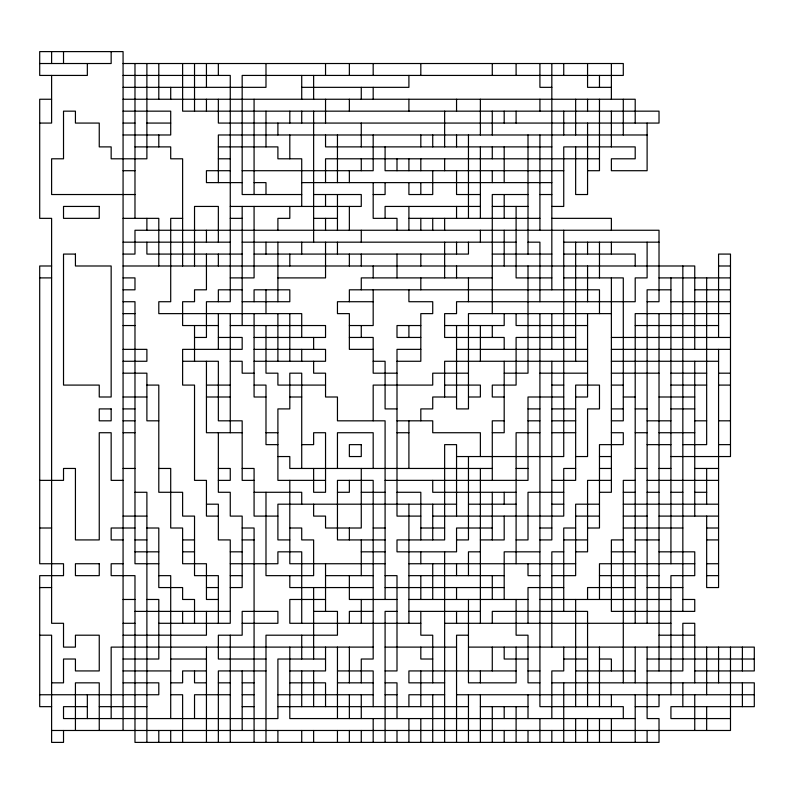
<?xml version="1.0" encoding="UTF-8"?>
<svg xmlns="http://www.w3.org/2000/svg" width="794" height="794" viewBox="0 0 794 794"><rect width="100%" height="100%" fill="white"/><g stroke="black" fill="none" stroke-linecap="round" stroke-linejoin="round"><path stroke-width="1.19" d="M39.7 63.52L111.16 63.52L111.16 51.61M123.07 63.52L623.29 63.52L623.29 75.43L242.17 75.43L242.17 194.53L301.72 194.53M123.07 75.43L230.26 75.43L230.26 301.72L206.44 301.72L206.44 337.45L194.53 337.45M123.07 87.34L265.99 87.34L265.99 63.52M301.72 87.34L408.91 87.34L408.91 75.43M551.83 87.34L539.92 87.34L539.92 63.52M611.38 87.34L587.56 87.34L587.56 63.52M51.61 99.25L39.7 99.25L39.7 218.35L51.61 218.35L51.61 623.29L63.52 623.29L63.52 647.11L75.43 647.11L75.43 635.2L99.25 635.2L99.25 670.93L75.43 670.93L75.43 659.02L63.52 659.02L63.52 682.84L51.61 682.84M123.07 99.25L635.2 99.25L635.2 123.07M123.07 111.16L170.71 111.16L170.71 134.98L123.07 134.98M39.7 123.07L51.61 123.07L51.61 75.43M123.07 123.07L134.98 123.07M146.89 123.07L170.71 123.07M647.11 134.98L218.35 134.98L218.35 182.62M134.98 146.89L170.71 146.89L170.71 158.8L182.62 158.8L182.62 265.99M218.35 146.89L277.9 146.89L277.9 158.8L301.72 158.8L301.72 206.44M551.83 146.89L325.54 146.89L325.54 134.98M218.35 158.8L230.26 158.8M599.47 158.8L325.54 158.8L325.54 182.62M123.07 170.71L134.98 170.71M230.26 170.71L206.44 170.71L206.44 182.62L242.17 182.62M242.17 170.71L373.18 170.71L373.18 134.98M563.74 170.71L385.09 170.71L385.09 146.89M587.56 170.71L599.47 170.71L599.47 99.25M254.08 182.62L265.99 182.62L265.99 194.53M301.72 182.62L551.83 182.62M134.98 194.53L51.61 194.53L51.61 158.8L63.52 158.8L63.52 111.16L75.43 111.16L75.43 123.07L99.25 123.07L99.25 146.89L111.16 146.89L111.16 158.8L146.89 158.8L146.89 63.52M313.63 194.53L361.27 194.53L361.27 206.44L230.26 206.44M373.18 194.53L385.09 194.53L385.09 182.62M480.37 194.53L456.55 194.53L456.55 170.71M528.01 194.53L492.28 194.53L492.28 313.63M539.92 194.53L551.83 194.53M480.37 206.44L385.09 206.44L385.09 218.35M492.28 206.44L528.01 206.44M551.83 206.44L563.74 206.44L563.74 146.89L635.2 146.89L635.2 158.8L611.38 158.8L611.38 170.71L647.11 170.71L647.11 123.07M123.07 218.35L158.8 218.35L158.8 265.99M182.62 218.35L170.71 218.35L170.71 301.72L158.8 301.72L158.8 313.63L301.72 313.63L301.72 337.45M230.26 218.35L242.17 218.35M313.63 218.35L337.45 218.35M408.91 218.35L539.92 218.35M551.83 218.35L611.38 218.35L611.38 230.26M123.07 242.17L230.26 242.17M242.17 242.17L516.1 242.17M528.01 242.17L539.92 242.17L539.92 301.72M563.74 242.17L659.02 242.17M123.07 254.08L134.98 254.08L134.98 230.26L659.02 230.26L659.02 301.72L647.11 301.72M242.17 254.08L146.89 254.08L146.89 242.17M254.08 254.08L468.46 254.08L468.46 242.17M492.28 254.08L551.83 254.08M563.74 254.08L635.2 254.08L635.2 265.99M51.61 265.99L39.7 265.99L39.7 563.74L63.52 563.74L63.52 575.65L39.7 575.65L39.7 706.66L51.61 706.66M123.07 265.99L694.75 265.99L694.75 349.36M718.57 265.99L730.48 265.99M39.7 277.9L51.61 277.9M123.07 277.9L134.98 277.9L134.98 289.81L123.07 289.81M230.26 277.9L254.08 277.9L254.08 206.44M277.9 277.9L325.54 277.9L325.54 242.17M492.28 277.9L361.27 277.9L361.27 289.81M551.83 277.9L516.1 277.9L516.1 206.44M563.74 277.9L623.29 277.9L623.29 420.82L611.38 420.82M659.02 277.9L730.48 277.9M242.17 289.81L218.35 289.81L218.35 301.72M670.93 289.81L647.11 289.81L647.11 623.29M694.75 289.81L730.48 289.81M123.07 301.72L134.98 301.72L134.98 563.74L158.8 563.74M242.17 301.72L289.81 301.72L289.81 289.81L254.08 289.81L254.08 301.72M373.18 301.72L337.45 301.72L337.45 313.63L349.36 313.63L349.36 349.36L373.18 349.36M670.93 301.72L730.48 301.72M123.07 313.63L134.98 313.63M611.38 313.63L468.46 313.63L468.46 408.91L456.55 408.91L456.55 325.54M730.48 313.63L635.2 313.63L635.2 623.29M123.07 325.54L134.98 325.54M218.35 325.54L182.62 325.54L182.62 301.72L194.53 301.72L194.53 289.81L206.44 289.81L206.44 254.08M230.26 325.54L325.54 325.54L325.54 337.45L254.08 337.45M349.36 325.54L373.18 325.54L373.18 289.81M420.82 325.54L397 325.54L397 337.45L420.82 337.45M444.64 325.54L504.19 325.54L504.19 313.63M587.56 325.54L516.1 325.54L516.1 313.63M635.2 325.54L718.57 325.54M218.35 337.45L242.17 337.45L242.17 349.36L182.62 349.36L182.62 385.09L194.53 385.09L194.53 480.37L206.44 480.37L206.44 516.1L218.35 516.1M349.36 337.45L373.18 337.45L373.18 373.18L397 373.18M575.65 337.45L516.1 337.45L516.1 385.09L492.28 385.09L492.28 397L504.19 397M611.38 337.45L730.48 337.45M123.07 349.36L146.89 349.36L146.89 361.27L123.07 361.27M254.08 349.36L325.54 349.36L325.54 361.27L254.08 361.27M420.82 349.36L397 349.36L397 516.1L420.82 516.1M456.55 349.36L587.56 349.36M611.38 349.36L730.48 349.36M182.62 361.27L218.35 361.27L218.35 420.82L242.17 420.82L242.17 480.37L254.08 480.37M230.26 361.27L242.17 361.27L242.17 373.18L254.08 373.18M373.18 361.27L385.09 361.27L385.09 408.91L397 408.91M397 361.27L420.82 361.27L420.82 313.63L432.73 313.63L432.73 301.72L408.91 301.72L408.91 289.81M587.56 361.27L444.64 361.27L444.64 397M611.38 361.27L718.57 361.27M123.07 373.18L146.89 373.18L146.89 420.82L158.8 420.82M468.46 373.18L432.73 373.18L432.73 385.09L373.18 385.09L373.18 420.82M504.19 373.18L528.01 373.18L528.01 265.99M539.92 373.18L587.56 373.18M611.38 373.18L659.02 373.18M670.93 373.18L706.66 373.18M718.57 373.18L730.48 373.18M146.89 385.09L158.8 385.09L158.8 492.28L182.62 492.28L182.62 516.1L194.53 516.1L194.53 575.65L218.35 575.65L218.35 623.29M206.44 385.09L230.26 385.09M254.08 385.09L265.99 385.09L265.99 444.64L277.9 444.64M325.54 385.09L277.9 385.09L277.9 373.18L265.99 373.18L265.99 325.54M444.64 385.09L480.37 385.09L480.37 397L468.46 397M551.83 385.09L563.74 385.09M611.38 385.09L623.29 385.09M670.93 385.09L706.66 385.09M718.57 385.09L730.48 385.09M123.07 397L146.89 397M206.44 397L230.26 397M265.99 397L254.08 397L254.08 313.63M289.81 397L301.72 397M456.55 397L432.73 397L432.73 408.91L420.82 408.91L420.82 420.82M563.74 397L528.01 397L528.01 480.37L385.09 480.37M575.65 397L587.56 397L587.56 313.63M623.29 397L635.2 397M659.02 397L694.75 397M123.07 408.91L134.98 408.91M528.01 408.91L539.92 408.91M551.83 408.91L575.65 408.91M611.38 408.91L623.29 408.91M635.2 408.91L647.11 408.91M670.93 408.91L694.75 408.91M123.07 420.82L134.98 420.82M397 420.82L432.73 420.82L432.73 432.73L480.37 432.73L480.37 456.55M504.19 420.82L492.28 420.82L492.28 480.37M528.01 420.82L539.92 420.82M551.83 420.82L575.65 420.82M647.11 420.82L670.93 420.82M694.75 420.82L706.66 420.82M718.57 420.82L730.48 420.82M123.07 432.73L134.98 432.73M242.17 432.73L206.44 432.73L206.44 361.27M265.99 432.73L277.9 432.73M397 432.73L408.91 432.73M492.28 432.73L504.19 432.73L504.19 361.27M539.92 432.73L516.1 432.73L516.1 563.74M551.83 432.73L575.65 432.73M611.38 432.73L623.29 432.73L623.29 444.64L599.47 444.64L599.47 528.01L587.56 528.01M635.2 432.73L647.11 432.73M659.02 432.73L694.75 432.73M301.72 444.64L313.63 444.64L313.63 432.73L325.54 432.73L325.54 492.28L313.63 492.28L313.63 468.46M647.11 444.64L670.93 444.64M682.84 444.64L706.66 444.64L706.66 277.9M718.57 444.64L730.48 444.64M277.9 456.55L289.81 456.55L289.81 468.46L492.28 468.46M456.55 456.55L563.74 456.55L563.74 230.26M575.65 456.55L587.56 456.55L587.56 408.91L599.47 408.91L599.47 385.09L575.65 385.09L575.65 480.37L551.83 480.37M599.47 456.55L611.38 456.55M670.93 456.55L730.48 456.55L730.48 254.08L718.57 254.08L718.57 337.45M123.07 468.46L134.98 468.46M158.8 468.46L170.71 468.46L170.71 528.01L182.62 528.01L182.62 563.74L206.44 563.74L206.44 599.47L218.35 599.47M218.35 468.46L230.26 468.46L230.26 480.37L218.35 480.37M242.17 468.46L254.08 468.46L254.08 516.1L277.9 516.1M516.1 468.46L528.01 468.46M575.65 468.46L563.74 468.46L563.74 516.1L432.73 516.1M599.47 468.46L611.38 468.46M635.2 468.46L647.11 468.46M659.02 468.46L670.93 468.46M694.75 468.46L718.57 468.46M39.7 480.37L63.52 480.37L63.52 468.46L75.43 468.46L75.43 539.92L99.25 539.92L99.25 432.73L111.16 432.73L111.16 480.37L123.07 480.37M325.54 480.37L277.9 480.37L277.9 408.91L289.81 408.91L289.81 373.18L301.72 373.18L301.72 468.46M611.38 480.37L587.56 480.37L587.56 551.83L575.65 551.83M635.2 480.37L623.29 480.37L623.29 682.84M647.11 480.37L718.57 480.37M134.98 492.28L146.89 492.28L146.89 742.39M254.08 492.28L301.72 492.28L301.72 504.19M337.45 492.28L349.36 492.28L349.36 480.37M361.27 492.28L385.09 492.28M397 492.28L420.82 492.28L420.82 539.92M516.1 492.28L432.73 492.28L432.73 480.37M563.74 492.28L528.01 492.28L528.01 539.92L516.1 539.92M599.47 492.28L611.38 492.28L611.38 277.9M623.29 492.28L635.2 492.28M647.11 492.28L659.02 492.28M670.93 492.28L682.84 492.28M694.75 492.28L706.66 492.28M206.44 504.19L218.35 504.19L218.35 539.92L230.26 539.92L230.26 623.29L158.8 623.29M456.55 504.19L277.9 504.19L277.9 539.92L289.81 539.92M468.46 504.19L516.1 504.19M551.83 504.19L563.74 504.19M599.47 504.19L575.65 504.19L575.65 575.65L551.83 575.65M623.29 504.19L718.57 504.19M123.07 516.1L146.89 516.1M575.65 516.1L599.47 516.1M623.29 516.1L647.11 516.1M659.02 516.1L718.57 516.1M39.7 528.01L51.61 528.01M134.98 528.01L111.16 528.01L111.16 539.92L123.07 539.92M146.89 528.01L158.8 528.01L158.8 587.56L182.62 587.56L182.62 599.47L194.53 599.47L194.53 623.29M242.17 528.01L254.08 528.01L254.08 742.39M289.81 528.01L301.72 528.01L301.72 539.92L313.63 539.92L313.63 575.65L265.99 575.65L265.99 492.28M373.18 528.01L385.09 528.01M420.82 528.01L444.64 528.01M492.28 528.01L456.55 528.01L456.55 551.83L397 551.83L397 539.92L444.64 539.92L444.64 444.64L456.55 444.64L456.55 516.1M539.92 528.01L551.83 528.01M575.65 528.01L563.74 528.01L563.74 611.38M623.29 528.01L682.84 528.01M706.66 528.01L718.57 528.01M134.98 539.92L146.89 539.92M182.62 539.92L194.53 539.92M242.17 539.92L254.08 539.92M385.09 539.92L337.45 539.92L337.45 480.37L373.18 480.37L373.18 659.02L361.27 659.02L361.27 682.84M456.55 539.92L468.46 539.92L468.46 456.55M480.37 539.92L504.19 539.92L504.19 516.1M539.92 539.92L551.83 539.92L551.83 361.27M563.74 539.92L587.56 539.92M623.29 539.92L611.38 539.92L611.38 611.38L694.75 611.38L694.75 599.47L682.84 599.47M635.2 539.92L659.02 539.92M706.66 539.92L718.57 539.92M134.98 551.83L158.8 551.83M182.62 551.83L194.53 551.83M230.26 551.83L242.17 551.83M361.27 551.83L385.09 551.83M480.37 551.83L468.46 551.83L468.46 575.65M539.92 551.83L504.19 551.83L504.19 599.47M563.74 551.83L551.83 551.83L551.83 647.11M611.38 551.83L635.2 551.83M659.02 551.83L694.75 551.83L694.75 575.65L670.93 575.65L670.93 694.75M123.07 563.74L111.16 563.74L111.16 575.65L134.98 575.65L134.98 742.39L659.02 742.39L659.02 718.57L647.11 718.57L647.11 647.11M230.26 563.74L277.9 563.74L277.9 551.83L301.72 551.83L301.72 623.29M385.09 563.74L289.81 563.74L289.81 480.37M408.91 563.74L575.65 563.74M694.75 563.74L599.47 563.74L599.47 599.47M706.66 563.74L718.57 563.74M158.8 575.65L170.71 575.65L170.71 718.57M230.26 575.65L242.17 575.65M325.54 575.65L373.18 575.65M385.09 575.65L397 575.65L397 670.93L385.09 670.93M408.91 575.65L504.19 575.65M539.92 575.65L528.01 575.65L528.01 563.74M599.47 575.65L659.02 575.65M706.66 575.65L718.57 575.65M39.7 587.56L51.61 587.56M206.44 587.56L218.35 587.56M230.26 587.56L242.17 587.56L242.17 516.1L230.26 516.1L230.26 492.28L218.35 492.28L218.35 432.73M373.18 587.56L289.81 587.56L289.81 575.65M385.09 587.56L504.19 587.56M563.74 587.56L528.01 587.56L528.01 623.29M635.2 587.56L587.56 587.56L587.56 599.47M647.11 587.56L682.84 587.56M123.07 599.47L134.98 599.47M146.89 599.47L158.8 599.47L158.8 659.02L123.07 659.02M325.54 599.47L289.81 599.47L289.81 623.29L420.82 623.29M397 599.47L349.36 599.47L349.36 575.65M408.91 599.47L528.01 599.47M539.92 599.47L670.93 599.47M134.98 611.38L230.26 611.38M313.63 611.38L337.45 611.38L337.45 635.2L265.99 635.2L265.99 742.39M373.18 611.38L349.36 611.38L349.36 623.29M397 611.38L385.09 611.38L385.09 742.39M408.91 611.38L480.37 611.38M123.07 623.29L134.98 623.29M242.17 623.29L277.9 623.29L277.9 611.38L242.17 611.38L242.17 635.2L218.35 635.2L218.35 659.02L265.99 659.02M444.64 623.29L670.93 623.29M39.7 635.2L51.61 635.2L51.61 742.39L63.52 742.39L63.52 730.48M123.07 635.2L206.44 635.2L206.44 611.38M468.46 635.2L456.55 635.2L456.55 742.39M659.02 635.2L694.75 635.2M373.18 647.11L111.16 647.11L111.16 718.57M385.09 647.11L456.55 647.11M468.46 647.11L754.3 647.11L754.3 670.93L694.75 670.93M170.71 659.02L206.44 659.02M325.54 659.02L277.9 659.02L277.9 718.57L63.52 718.57L63.52 706.66L87.34 706.66M432.73 659.02L420.82 659.02L420.82 647.11M528.01 659.02L504.19 659.02L504.19 647.11M563.74 659.02L587.56 659.02M599.47 659.02L611.38 659.02L611.38 670.93M647.11 659.02L754.3 659.02M123.07 670.93L170.71 670.93M206.44 670.93L182.62 670.93L182.62 682.84L170.71 682.84M265.99 670.93L218.35 670.93L218.35 742.39M289.81 670.93L325.54 670.93L325.54 647.11M337.45 670.93L373.18 670.93L373.18 706.66M516.1 670.93L408.91 670.93L408.91 682.84L444.64 682.84M528.01 670.93L539.92 670.93M575.65 670.93L635.2 670.93M647.11 670.93L682.84 670.93L682.84 623.29L694.75 623.29L694.75 682.84M123.07 682.84L158.8 682.84L158.8 694.75L39.7 694.75M206.44 682.84L194.53 682.84L194.53 670.93M218.35 682.84L230.26 682.84M242.17 682.84L254.08 682.84M289.81 682.84L325.54 682.84L325.54 706.66M337.45 682.84L373.18 682.84M385.09 682.84L397 682.84L397 718.57M539.92 682.84L528.01 682.84L528.01 635.2L516.1 635.2L516.1 599.47M551.83 682.84L754.3 682.84L754.3 706.66L670.93 706.66L670.93 718.57L730.48 718.57M170.71 694.75L182.62 694.75L182.62 742.39M230.26 694.75L194.53 694.75L194.53 718.57M242.17 694.75L254.08 694.75M277.9 694.75L373.18 694.75M385.09 694.75L397 694.75M444.64 694.75L408.91 694.75L408.91 706.66M456.55 694.75L754.3 694.75M99.25 706.66L146.89 706.66M242.17 706.66L254.08 706.66M277.9 706.66L468.46 706.66M480.37 706.66L528.01 706.66M635.2 706.66L659.02 706.66L659.02 694.75M635.2 718.57L289.81 718.57L289.81 647.11M51.61 730.48L730.48 730.48L730.48 647.11M742.39 647.11L742.39 670.93M742.39 682.84L742.39 706.66M718.57 349.36L718.57 587.56L706.66 587.56L706.66 516.1M718.57 647.11L718.57 682.84M706.66 468.46L706.66 504.19M706.66 647.11L706.66 694.75M706.66 706.66L706.66 730.48M694.75 361.27L694.75 516.1M694.75 694.75L694.75 730.48M682.84 265.99L682.84 611.38M682.84 682.84L682.84 706.66M670.93 277.9L670.93 563.74M659.02 313.63L659.02 670.93M647.11 242.17L647.11 277.9L635.2 277.9L635.2 301.72L456.55 301.72L456.55 313.63L444.64 313.63L444.64 337.45L504.19 337.45L504.19 349.36M647.11 730.48L647.11 742.39M635.2 647.11L635.2 682.84M635.2 694.75L635.2 742.39M623.29 99.25L623.29 134.98M623.29 718.57L623.29 706.66L539.92 706.66L539.92 313.63M611.38 63.52L611.38 99.25M611.38 111.16L611.38 146.89M611.38 242.17L611.38 254.08M611.38 694.75L611.38 706.66M611.38 718.57L611.38 742.39M599.47 75.43L599.47 87.34M599.47 242.17L599.47 277.9M599.47 313.63L599.47 289.81L349.36 289.81L349.36 301.72M599.47 647.11L599.47 706.66M599.47 718.57L599.47 742.39M587.56 99.25L587.56 111.16M587.56 123.07L587.56 194.53L575.65 194.53L575.65 146.89M587.56 242.17L587.56 254.08M587.56 265.99L587.56 301.72M587.56 706.66L587.56 611.38L492.28 611.38L492.28 623.29M587.56 718.57L587.56 742.39M575.65 99.25L575.65 134.98M575.65 242.17L575.65 361.27M575.65 599.47L575.65 706.66M575.65 718.57L575.65 742.39M563.74 63.52L563.74 75.43M563.74 111.16L563.74 134.98M563.74 647.11L563.74 670.93L551.83 670.93L551.83 718.57M563.74 682.84L563.74 742.39M551.83 63.52L551.83 289.81M551.83 313.63L551.83 349.36M551.83 730.48L551.83 742.39M539.92 99.25L539.92 111.16M539.92 134.98L539.92 230.26M539.92 718.57L539.92 742.39M528.01 134.98L528.01 254.08M528.01 694.75L528.01 718.57M528.01 730.48L528.01 742.39M516.1 63.52L516.1 75.43M516.1 111.16L516.1 123.07M516.1 647.11L516.1 682.84L468.46 682.84L468.46 599.47M516.1 706.66L516.1 742.39M504.19 111.16L504.19 123.07M504.19 146.89L504.19 182.62M504.19 194.53L504.19 218.35M504.19 230.26L504.19 265.99M504.19 492.28L504.19 504.19M504.19 706.66L504.19 718.57M504.19 730.48L504.19 742.39M492.28 63.52L492.28 75.43M492.28 111.16L492.28 134.98M492.28 146.89L492.28 158.8M492.28 170.71L492.28 182.62M492.28 325.54L492.28 337.45M492.28 492.28L492.28 539.92M492.28 575.65L492.28 599.47M492.28 647.11L492.28 670.93M492.28 706.66L492.28 742.39M480.37 99.25L480.37 134.98M480.37 146.89L480.37 218.35M480.37 230.26L480.37 242.17M480.37 325.54L480.37 361.27M480.37 468.46L480.37 623.29M480.37 670.93L480.37 682.84M480.37 694.75L480.37 742.39M468.46 134.98L468.46 218.35M468.46 277.9L468.46 301.72M468.46 694.75L468.46 742.39M456.55 99.25L456.55 111.16M456.55 134.98L456.55 146.89M456.55 206.44L456.55 218.35M456.55 242.17L456.55 254.08M456.55 265.99L456.55 277.9M456.55 563.74L456.55 575.65M456.55 587.56L456.55 599.47M456.55 611.38L456.55 623.29M444.64 111.16L444.64 146.89M444.64 158.8L444.64 170.71M444.64 218.35L444.64 230.26M444.64 242.17L444.64 277.9M444.64 551.83L444.64 742.39M432.73 134.98L432.73 146.89M432.73 170.71L432.73 194.53L408.91 194.53L408.91 182.62M432.73 218.35L432.73 230.26M432.73 504.19L432.73 539.92M432.73 563.74L432.73 599.47M432.73 682.84L432.73 635.2L420.82 635.2L420.82 611.38M432.73 694.75L432.73 742.39M420.82 63.52L420.82 75.43M420.82 134.98L420.82 146.89M420.82 158.8L420.82 170.71M420.82 182.62L420.82 194.53M420.82 218.35L420.82 230.26M420.82 254.08L420.82 265.99M420.82 277.9L420.82 289.81M420.82 551.83L420.82 563.74M420.82 575.65L420.82 599.47M420.82 670.93L420.82 706.66M420.82 718.57L420.82 742.39M408.91 99.25L408.91 111.16M408.91 158.8L408.91 170.71M408.91 206.44L408.91 230.26M408.91 325.54L408.91 337.45M408.91 420.82L408.91 468.46M408.91 504.19L408.91 623.29M408.91 718.57L408.91 742.39M397 158.8L397 170.71M397 230.26L397 218.35L373.18 218.35L373.18 182.62M397 254.08L397 277.9M397 730.48L397 742.39M385.09 599.47L385.09 420.82L337.45 420.82L337.45 397L325.54 397L325.54 373.18L313.63 373.18L313.63 361.27M373.18 63.52L373.18 75.43M373.18 87.34L373.18 99.25M373.18 265.99L373.18 277.9M373.18 468.46L373.18 432.73L337.45 432.73L337.45 468.46M373.18 718.57L373.18 742.39M361.27 87.34L361.27 99.25M361.27 123.07L361.27 146.89M361.27 158.8L361.27 170.71M361.27 230.26L361.27 242.17M361.27 254.08L361.27 265.99M361.27 325.54L361.27 337.45M361.27 468.46L361.27 528.01L325.54 528.01L325.54 516.1L313.63 516.1L313.63 504.19M361.27 539.92L361.27 575.65M361.27 599.47L361.27 623.29M361.27 694.75L361.27 718.57M361.27 730.48L361.27 742.39M349.36 63.52L349.36 75.43M349.36 99.25L349.36 111.16M349.36 170.71L349.36 182.62M349.36 206.44L349.36 230.26M349.36 254.08L349.36 265.99M349.36 528.01L349.36 539.92M349.36 647.11L349.36 682.84M349.36 694.75L349.36 718.57M349.36 730.48L349.36 742.39M337.45 134.98L337.45 182.62M337.45 194.53L337.45 230.26M337.45 242.17L337.45 254.08M337.45 647.11L337.45 718.57M337.45 730.48L337.45 742.39M325.54 63.52L325.54 75.43M325.54 99.25L325.54 123.07M325.54 194.53L325.54 206.44M325.54 218.35L325.54 230.26M325.54 563.74L325.54 611.38M313.63 75.43L313.63 99.25M313.63 111.16L313.63 242.17M313.63 337.45L313.63 349.36M313.63 587.56L313.63 659.02M313.63 670.93L313.63 706.66M313.63 730.48L313.63 742.39M301.72 75.43L301.72 99.25M301.72 111.16L301.72 123.07M301.72 242.17L301.72 254.08M301.72 349.36L301.72 361.27M301.72 635.2L301.72 659.02M301.72 670.93L301.72 706.66M301.72 730.48L301.72 742.39M289.81 111.16L289.81 123.07M289.81 134.98L289.81 158.8M289.81 206.44L289.81 218.35L277.9 218.35L277.9 230.26M289.81 254.08L289.81 265.99M289.81 313.63L289.81 361.27M277.9 123.07L277.9 134.98M277.9 242.17L277.9 301.72M277.9 313.63L277.9 361.27M277.9 730.48L277.9 742.39M265.99 111.16L265.99 146.89M265.99 242.17L265.99 254.08M265.99 289.81L265.99 313.63M254.08 99.25L254.08 194.53M242.17 206.44L242.17 325.54M242.17 670.93L242.17 730.48M230.26 313.63L230.26 432.73M230.26 635.2L230.26 742.39M218.35 63.52L218.35 75.43M218.35 99.25L218.35 123.07L659.02 123.07L659.02 111.16L182.62 111.16L182.62 63.52M218.35 242.17L218.35 206.44L194.53 206.44L194.53 265.99M218.35 254.08L218.35 265.99M218.35 313.63L218.35 349.36M206.44 63.52L206.44 87.34M206.44 99.25L206.44 111.16M206.44 230.26L206.44 242.17M206.44 647.11L206.44 742.39M194.53 63.52L194.53 111.16M194.53 325.54L194.53 361.27M182.62 611.38L182.62 623.29M170.71 87.34L170.71 99.25M170.71 730.48L170.71 742.39M158.8 63.52L158.8 99.25M158.8 134.98L158.8 146.89M158.8 730.48L158.8 742.39M146.89 218.35L146.89 230.26M134.98 63.52L134.98 218.35M123.07 730.48L123.07 51.61L39.7 51.61L39.7 75.43L87.34 75.43L87.34 63.52M99.25 730.48L99.25 682.84L75.43 682.84L75.43 730.48M87.34 694.75L87.34 718.57M63.52 51.61L63.52 63.52M51.61 51.61L51.61 63.52M99.25 206.44L63.52 206.44L63.52 218.35L99.25 218.35L99.25 206.44M75.43 254.08L63.52 254.08L63.52 385.09L99.25 385.09L99.25 397L111.16 397L111.16 265.99L75.43 265.99L75.43 254.08M111.16 408.91L99.25 408.91L99.25 420.82L111.16 420.82L111.16 408.91M361.27 444.64L349.36 444.64L349.36 456.55L361.27 456.55L361.27 444.64M99.25 563.74L75.43 563.74L75.43 575.65L99.25 575.65L99.25 563.74"/></g></svg>
